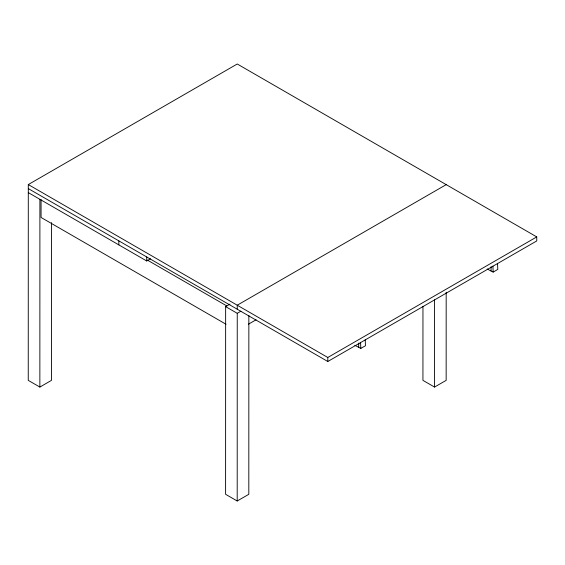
<?xml version="1.0" encoding="UTF-8"?>
<svg xmlns="http://www.w3.org/2000/svg" width="565" height="565" viewBox="0 0 565 565"><rect width="100%" height="100%" fill="white"/><g stroke="black" fill="none" stroke-linecap="round" stroke-linejoin="round"><path stroke-width="0.85" d="M28.292 188.59L327.799 361.501L536.75 240.937L536.75 236.912L237.251 64L28.299 184.564L28.25 380.365L39.861 387.067L51.464 380.365L51.507 222.638M39.861 387.067L39.903 199.374M118.841 244.885L118.841 240.867M28.292 192.609L146.702 260.974L146.702 256.948M229.997 304.097L225.64 306.611L225.597 494.297L237.201 501L248.812 494.304L248.854 315.425M237.201 501L237.251 313.314L240.881 311.216M237.251 309.224L237.251 305.206L446.202 184.635M327.799 361.501L327.799 357.483L536.75 236.912M358.719 347.327L358.726 343.068M422.959 306.343L422.938 380.365L434.549 387.067L446.159 380.365L446.18 292.253M434.549 387.067L434.57 299.831M491.056 271.009L491.063 266.751M146.702 260.974L150.516 258.77M248.459 324.19L256.1 319.776M354.813 345.3L360.816 348.414L365.463 345.738L365.209 339.735M487.15 268.982L493.153 272.097L497.8 269.42L497.546 263.417M28.299 184.564L327.799 357.483M147.31 260.048L226.805 305.94M225.64 306.611L237.251 313.314M226.042 324.261L41.068 217.469L41.068 199.558M492.906 266.094L493.153 272.097M360.569 342.411L360.816 348.414"/></g></svg>
